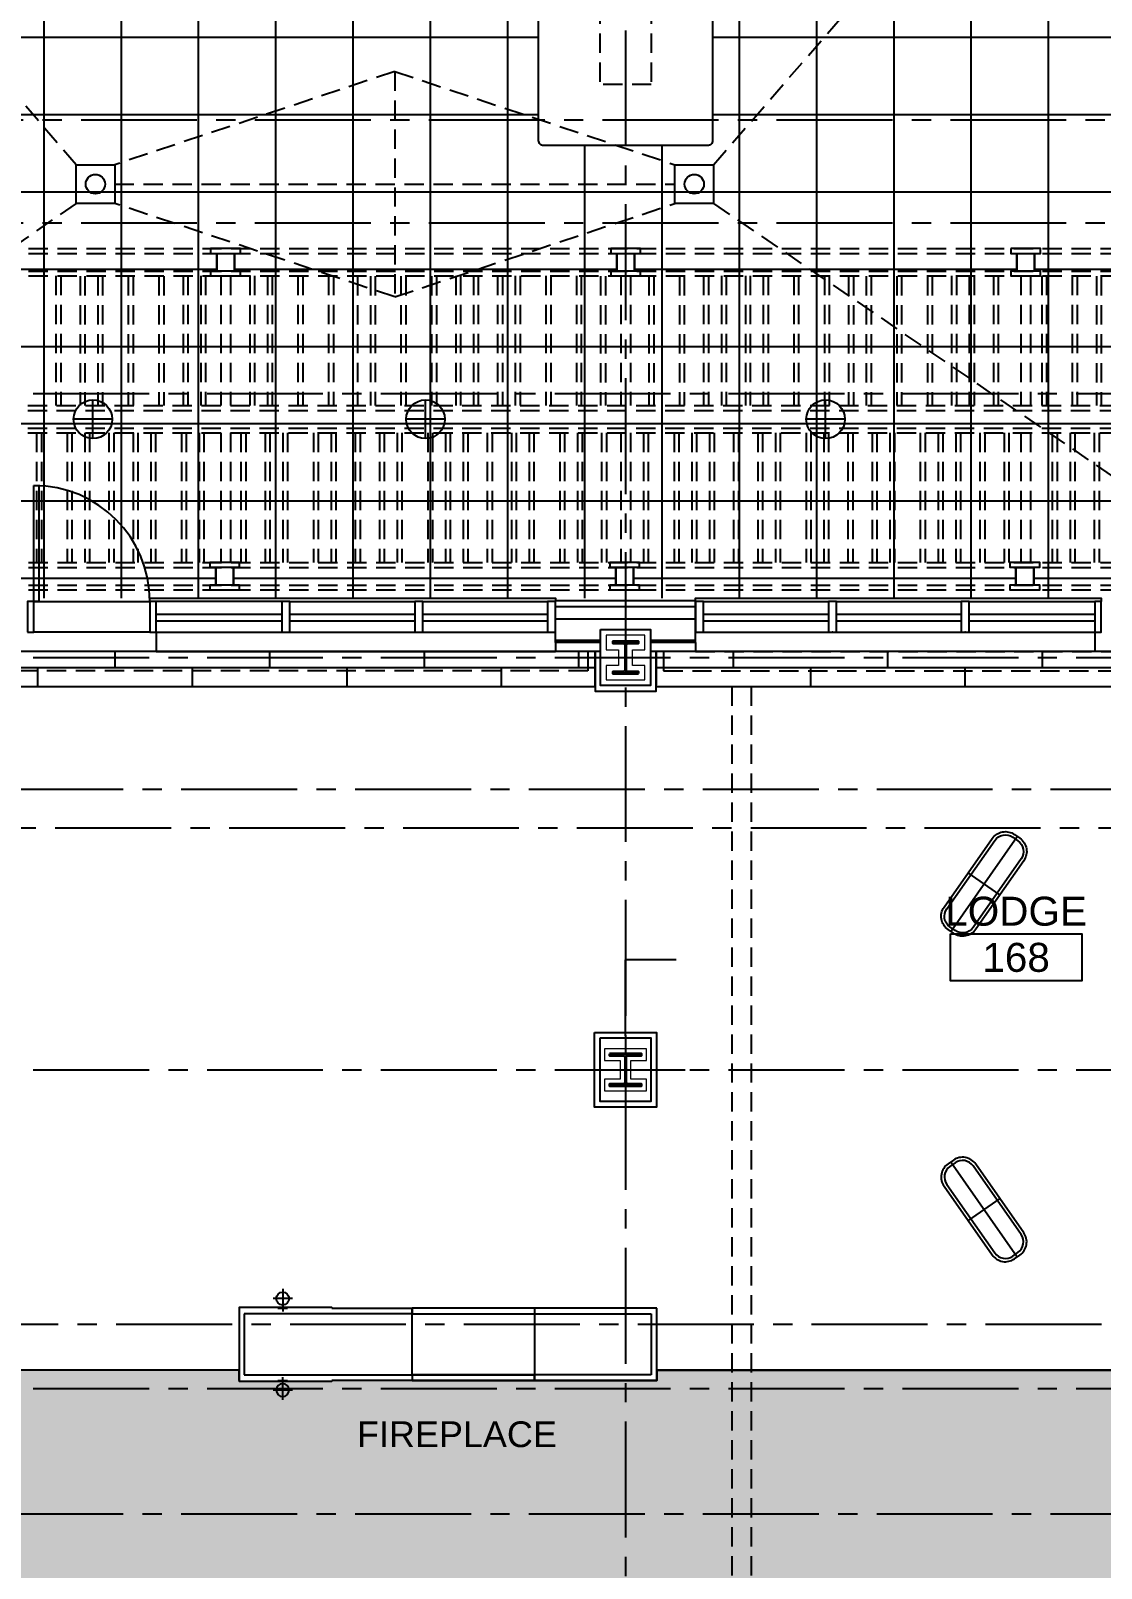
# Model space of a CAD drawing. Header units: inches. Extents: x 5931 to 10048, y 0 to 3185.
# Drawn here: x 8279.2 to 8611.8, y 1166.5 to 1643.9 of the extents above; entities that cross this region are included whole.
import ezdxf
from ezdxf.enums import TextEntityAlignment as Align

# ---------------------------------------------------------------- set-up
doc = ezdxf.new("R2010")
doc.units = ezdxf.units.IN
doc.header["$LTSCALE"] = 48
doc.header["$MEASUREMENT"] = 0
for name, pattern in [('CENTER2', [1.125, 0.75, -0.125, 0.125, -0.125]), ('DASHDOT2', [0.5, 0.25, -0.125, 0, -0.125]), ('HIDDEN', [0.375, 0.25, -0.125]), ('HIDDEN2', [0.1875, 0.125, -0.0625])]:
    doc.linetypes.add(name, pattern=pattern)
for name, color, linetype in [('_0_Objects', 8, 'Continuous'), ('A-Clng Mtd Light Fixture', 8, 'Continuous'), ('A-Door', 8, 'Continuous'), ('A-Door-Head', 8, 'Continuous'), ('A-Eqpm-NIC', 8, 'DASHDOT2'), ('A-Flor-Case', 8, 'Continuous'), ('A-Flor-Case-Full Height', 8, 'Continuous'), ('A-Flor-Case-Hidden', 8, 'HIDDEN2'), ('A-Flor-Ovhd', 8, 'HIDDEN2'), ('A-Flor-Pattern', 8, 'Continuous'), ('A-Flor-Pool-Acc', 8, 'Continuous'), ('A-Flor-Soffit', 8, 'HIDDEN2'), ('A-Flor-Wall Mtd Fixture', 8, 'Continuous'), ('A-Glaz', 8, 'Continuous'), ('A-Glaz-Sill', 8, 'Continuous'), ('A-Grid(3-32)', 8, 'CENTER2'), ('A-Roof-Drain', 8, 'Continuous'), ('A-Tag-Rm(3-32)', 8, 'Continuous'), ('A-Wall-Full', 8, 'Continuous'), ('A-Wall-Hatch', 8, 'Continuous'), ('S-Grid-Iden', 8, 'Continuous')]:
    doc.layers.add(name, color=color, linetype=linetype)
for name, color, linetype, lineweight in [('A-Detl-Hatch', 8, 'Continuous', 18), ('S-Detl-Hatch', 8, 'Continuous', 18), ('S-Detl-Wide', 8, 'Continuous', 35)]:
    doc.layers.add(name, color=color, linetype=linetype, lineweight=lineweight)
doc.styles.add('Arch-Dim', font='arial.ttf')
doc.styles.get("Standard").update_dxf_attribs({"font": 'arial.ttf'})
pattern_1 = [(0, (2473.493, 1440.2), (0, 6), []), (90, (2473.493, 1440.2), (-12, 12), [6, -42]), (90, (2497.493, 1446.2), (-12, 12), [6, -42])]

# ---------------------------------------------------------------- blocks, each defined once
blk = doc.blocks.new('Door 36in')
blk.add_lwpolyline([(0, 36), (1.5, 36), (1.5, 0), (0, 0)], close=True)
blk.add_arc((0, 0), 36, 0, 90)
blk = doc.blocks.new('1ST FLOOR CORE & SHELL')
at = {"layer": 'A-Door-Head'}
blk.add_lwpolyline([(4264.75, -8575.34), (4300.75, -8575.34), (4300.75, -8584.88), (4264.75, -8584.88)], close=True, dxfattribs=at)
at = {"layer": 'A-Flor-Case'}
for points in [[(4300.75, -8575.34), (4300.75, -8574.34), (4426.75, -8574.34), (4426.75, -8575.34)], [(4470.25, -8575.34), (4470.25, -8574.34), (4596.25, -8574.34), (4596.25, -8575.34)], [(4594.25, -8584.88), (4594.25, -8590.88), (4470.25, -8590.88)]]:
    blk.add_lwpolyline(points, dxfattribs=at)
at = {"layer": 'A-Glaz'}
for p, q in [((4341.75, -8579.34), (4302.75, -8579.34)), ((4341.75, -8581.41), (4302.75, -8581.41)), ((4383, -8579.34), (4344.25, -8579.34)), ((4383, -8581.41), (4344.25, -8581.41)), ((4424.25, -8579.34), (4385.5, -8579.34)), ((4424.25, -8581.41), (4385.5, -8581.41)), ((4511.5, -8579.34), (4472.75, -8579.34)), ((4511.5, -8581.41), (4472.75, -8581.41)), ((4552.75, -8579.34), (4514, -8579.34)), ((4552.75, -8581.41), (4514, -8581.41)), ((4594.25, -8579.34), (4555.25, -8579.34)), ((4594.25, -8581.41), (4555.25, -8581.41))]:
    blk.add_line(p, q, dxfattribs=at)
for points in [[(4262.75, -8584.88), (4264.75, -8584.88), (4264.75, -8575.34), (4262.75, -8575.34)], [(4300.75, -8584.88), (4302.75, -8584.88), (4302.75, -8575.34), (4300.75, -8575.34)], [(4341.75, -8584.88), (4344.25, -8584.88), (4344.25, -8575.34), (4341.75, -8575.34)], [(4383, -8584.88), (4385.5, -8584.88), (4385.5, -8575.34), (4383, -8575.34)], [(4424.25, -8584.88), (4426.75, -8584.88), (4426.75, -8575.34), (4424.25, -8575.34)], [(4470.25, -8584.88), (4472.75, -8584.88), (4472.75, -8575.34), (4470.25, -8575.34)], [(4511.5, -8584.88), (4514, -8584.88), (4514, -8575.34), (4511.5, -8575.34)], [(4552.75, -8584.88), (4555.25, -8584.88), (4555.25, -8575.34), (4552.75, -8575.34)], [(4594.25, -8584.88), (4596.25, -8584.88), (4596.25, -8575.34), (4594.25, -8575.34)]]:
    blk.add_lwpolyline(points, close=True, dxfattribs=at)
at = {"layer": 'A-Glaz-Sill'}
for p, q in [((4341.75, -8575.34), (4302.75, -8575.34)), ((4344.25, -8575.34), (4383, -8575.34)), ((4385.5, -8575.34), (4424.25, -8575.34)), ((4472.75, -8575.34), (4511.5, -8575.34)), ((4514, -8575.34), (4552.75, -8575.34)), ((4555.25, -8575.34), (4594.25, -8575.34)), ((4302.75, -8584.88), (4426.75, -8584.88)), ((4470.25, -8584.88), (4594.25, -8584.88))]:
    blk.add_line(p, q, dxfattribs=at)
blk.add_lwpolyline([(4302.75, -8584.88), (4302.75, -8590.88), (4426.75, -8590.88)], dxfattribs=at)
at = {"layer": 'A-Wall-Full'}
for p, q in [((4426.75, -8588.13), (4426.75, -8575)), ((4426.75, -8575), (4470.25, -8575)), ((4470.25, -8588.13), (4470.25, -8575)), ((4440.76, -8588.13), (4426.75, -8588.13)), ((4470.25, -8588.13), (4456.24, -8588.13))]:
    blk.add_line(p, q, dxfattribs=at)
at = {"layer": 'A-Wall-Hatch'}
for p, q in [((4426.75, -8576.88), (4470.25, -8576.88)), ((4470.25, -8580.88), (4426.75, -8580.88)), ((4440.76, -8587.5), (4426.75, -8587.5)), ((4470.25, -8587.5), (4456.24, -8587.5))]:
    blk.add_line(p, q, dxfattribs=at)
at = {"layer": 'A-Door'}
blk.add_blockref('Door 36in', (4264.75, -8575.34), dxfattribs=at)
blk = doc.blocks.new('*U18')
at = {"layer": 'A-Detl-Hatch'}
h = blk.add_hatch(dxfattribs=at)
h.set_pattern_fill('ANSI32', color=256, scale=6, style=0)
h.set_pattern_definition([(45, (0, -4.96), (-1.591, 1.591), []), (45, (1.0607, -4.96), (-1.591, 1.591), [])])
edge = h.paths.add_edge_path()
edge.add_line((3.9925, -9.92), (3.9925, -9.39))
edge.add_line((3.9925, -9.39), (0.6575, -9.39))
edge.add_arc((0.6575, -8.89), 0.5, 180, 270, ccw=False)
edge.add_line((0.1575, -8.89), (0.1575, -1.03))
edge.add_arc((0.6575, -1.03), 0.5, 90, 180, ccw=False)
edge.add_line((0.6575, -0.53), (3.9925, -0.53))
edge.add_line((3.9925, -0.53), (3.9925, 0))
edge.add_line((3.9925, 0), (-3.9925, 0))
edge.add_line((-3.9925, 0), (-3.9925, -0.53))
edge.add_line((-3.9925, -0.53), (-0.6575, -0.53))
edge.add_arc((-0.6575, -1.03), 0.5, 0, 90, ccw=False)
edge.add_line((-0.1575, -1.03), (-0.1575, -8.89))
edge.add_arc((-0.6575, -8.89), 0.5, -90, 0, ccw=False)
edge.add_line((-0.6575, -9.39), (-3.9925, -9.39))
edge.add_line((-3.9925, -9.39), (-3.9925, -9.92))
edge.add_line((-3.9925, -9.92), (3.9925, -9.92))
at = {"linetype": 'ByBlock'}
blk.add_lwpolyline([(3.9925, -9.92), (3.9925, -9.39), (0.6575, -9.39, -0.41421356), (0.1575, -8.89), (0.1575, -1.03, -0.41421356), (0.6575, -0.53), (3.9925, -0.53), (3.9925, 0), (-3.9925, 0), (-3.9925, -0.53), (-0.6575, -0.53, -0.41421356), (-0.1575, -1.03), (-0.1575, -8.89, -0.41421356), (-0.6575, -9.39), (-3.9925, -9.39), (-3.9925, -9.92)], format="xyb", close=True, dxfattribs=at)
blk = doc.blocks.new('w10x39')
at = {"layer": 'S-Detl-Hatch'}
blk.add_lwpolyline([(13843.55, -7311.37), (13843.55, -7306.84), (13839.72, -7306.84), (13839.72, -7301.98), (13843.55, -7301.98), (13843.55, -7297.45), (13831.57, -7297.45), (13831.57, -7301.98), (13835.4, -7301.98), (13835.4, -7306.84), (13831.57, -7306.84), (13831.57, -7311.37)], close=True, dxfattribs=at)
at = {"layer": 'S-Detl-Wide'}
blk.add_blockref('*U18', (13837.56, -7299.45), dxfattribs=at)
blk = doc.blocks.new('*U16')
at = {"layer": 'A-Detl-Hatch'}
h = blk.add_hatch(dxfattribs=at)
h.set_pattern_fill('ANSI32', color=256, scale=6, style=0)
h.set_pattern_definition([(45, (0, -4.99), (-1.591, 1.591), []), (45, (1.0607, -4.99), (-1.591, 1.591), [])])
edge = h.paths.add_edge_path()
edge.add_line((5, -9.98), (5, -9.42))
edge.add_line((5, -9.42), (0.67, -9.42))
edge.add_arc((0.67, -8.92), 0.5, 180, 270, ccw=False)
edge.add_line((0.17, -8.92), (0.17, -1.06))
edge.add_arc((0.67, -1.06), 0.5, 90, 180, ccw=False)
edge.add_line((0.67, -0.56), (5, -0.56))
edge.add_line((5, -0.56), (5, 0))
edge.add_line((5, 0), (-5, 0))
edge.add_line((-5, 0), (-5, -0.56))
edge.add_line((-5, -0.56), (-0.67, -0.56))
edge.add_arc((-0.67, -1.06), 0.5, 0, 90, ccw=False)
edge.add_line((-0.17, -1.06), (-0.17, -8.92))
edge.add_arc((-0.67, -8.92), 0.5, -90, 0, ccw=False)
edge.add_line((-0.67, -9.42), (-5, -9.42))
edge.add_line((-5, -9.42), (-5, -9.98))
edge.add_line((-5, -9.98), (5, -9.98))
at = {"linetype": 'ByBlock'}
blk.add_lwpolyline([(5, -9.98), (5, -9.42), (0.67, -9.42, -0.414214), (0.17, -8.92), (0.17, -1.06, -0.414214), (0.67, -0.56), (5, -0.56), (5, 0), (-5, 0), (-5, -0.56), (-0.67, -0.56, -0.414214), (-0.17, -1.06), (-0.17, -8.92, -0.414214), (-0.67, -9.42), (-5, -9.42), (-5, -9.98)], format="xyb", close=True, dxfattribs=at)
blk = doc.blocks.new('W10x49')
at = {"layer": 'S-Detl-Hatch'}
blk.add_lwpolyline([(14011.1, -7309.78), (14011.1, -7306.22), (14006.27, -7306.22), (14006.27, -7300.36), (14011.1, -7300.36), (14011.1, -7296.8), (13998.1, -7296.8), (13998.1, -7300.36), (14002.93, -7300.36), (14002.93, -7306.22), (13998.1, -7306.22), (13998.1, -7309.78)], close=True, dxfattribs=at)
at = {"layer": 'S-Detl-Wide'}
blk.add_blockref('*U16', (14004.6, -7298.3), dxfattribs=at)
blk = doc.blocks.new('1ST FLOOR - STRUCTURAL GRID')
at = {"layer": 'A-Grid(3-32)'}
for p, q in [((4448.5, -7426.01), (4448.5, -9520.75)), ((2119.38, -8425.75), (5912.5, -8425.75)), ((2119.38, -8457.75), (5912.5, -8457.75)), ((2104.5, -8510.75), (5927.38, -8510.75)), ((2104.5, -8592.75), (5927.38, -8592.75)), ((5912.5, -8633.75), (2120.87, -8633.75)), ((5927.38, -8645.75), (2104.5, -8645.75)), ((2104.5, -8720.75), (5927.38, -8720.75)), ((2130.3, -8799.75), (5901.58, -8799.75)), ((2104.5, -8819.75), (5927.38, -8819.75)), ((5912.5, -8858.75), (2119.31, -8858.75))]:
    blk.add_line(p, q, dxfattribs=at)
at = {"rotation": 180}
blk.add_blockref('W10x49', (18453.1, -16024.04), dxfattribs=at)
at = {"layer": 'S-Grid-Iden'}
blk.add_blockref('w10x39', (-9389.06, -1288.34), dxfattribs=at)
blk = doc.blocks.new('patio')
at = {"layer": 'A-Flor-Pool-Acc'}
h = blk.add_hatch(dxfattribs=at)
h.set_pattern_fill('NET', color=256, scale=192)
h.set_pattern_definition([(0, (339.375, 225.875), (0, 24), []), (90, (339.375, 225.875), (-24, 1e-15), [])])
h.paths.add_polyline_path([(138.67, 109.11), (138.67, 107.61), (140.54, 107.61), (140.54, 102.11), (138.67, 102.11), (138.67, 100.61), (147.92, 100.61), (147.92, 102.11), (146.04, 102.11), (146.04, 107.61), (147.92, 107.61), (147.92, 109.11)], flags=16)
h.paths.add_polyline_path([(138.67, 60.37), (138.67, 58.87), (140.54, 58.87), (140.54, 53.37), (138.67, 53.37), (138.67, 51.87), (147.92, 51.87), (147.92, 53.37), (146.04, 53.37), (146.04, 58.87), (147.92, 58.87), (147.92, 60.37)], flags=16)
h.paths.add_polyline_path([(138.67, 11.64), (138.67, 10.14), (140.54, 10.14), (140.54, 4.64), (138.67, 4.64), (138.67, 3.14), (147.92, 3.14), (147.92, 4.64), (146.04, 4.64), (146.04, 10.14), (147.92, 10.14), (147.92, 11.64)], flags=16)
h.paths.add_polyline_path([(222.25, 11.65), (222.25, 10.15), (224.12, 10.15), (224.12, 4.65), (222.25, 4.65), (222.25, 3.15), (231.5, 3.15), (231.5, 4.65), (229.62, 4.65), (229.62, 10.15), (231.5, 10.15), (231.5, 11.65)], flags=16)
h.paths.add_polyline_path([(222.5, 109.12), (222.5, 107.62), (224.37, 107.62), (224.37, 102.12), (222.5, 102.12), (222.5, 100.62), (231.75, 100.62), (231.75, 102.12), (229.87, 102.12), (229.87, 107.62), (231.75, 107.62), (231.75, 109.12)], flags=16)
h.paths.add_polyline_path([(346.75, 109.12), (346.75, 107.62), (348.63, 107.62), (348.63, 102.12), (346.75, 102.12), (346.75, 100.62), (356, 100.62), (356, 102.12), (354.13, 102.12), (354.13, 107.62), (356, 107.62), (356, 109.12)], flags=16)
h.paths.add_polyline_path([(346.5, 11.65), (346.5, 10.15), (348.38, 10.15), (348.38, 4.65), (346.5, 4.65), (346.5, 3.15), (355.75, 3.15), (355.75, 4.65), (353.88, 4.65), (353.88, 10.15), (355.75, 10.15), (355.75, 11.65)], flags=16)
h.paths.add_polyline_path([(470.75, 11.65), (470.75, 10.15), (472.63, 10.15), (472.63, 4.65), (470.75, 4.65), (470.75, 3.15), (480, 3.15), (480, 4.65), (478.13, 4.65), (478.13, 10.15), (480, 10.15), (480, 11.65)], flags=16)
h.paths.add_polyline_path([(543.58, 11.64), (543.58, 10.14), (545.46, 10.14), (545.46, 4.64), (543.58, 4.64), (543.58, 3.14), (552.83, 3.14), (552.83, 4.64), (550.96, 4.64), (550.96, 10.14), (552.83, 10.14), (552.83, 11.64)], flags=16)
h.paths.add_polyline_path([(543.58, 60.37), (543.58, 58.87), (545.46, 58.87), (545.46, 53.37), (543.58, 53.37), (543.58, 51.87), (552.83, 51.87), (552.83, 53.37), (550.96, 53.37), (550.96, 58.87), (552.83, 58.87), (552.83, 60.37)], flags=16)
h.paths.add_polyline_path([(543.58, 109.11), (543.58, 107.61), (545.46, 107.61), (545.46, 102.11), (543.58, 102.11), (543.58, 100.61), (552.83, 100.61), (552.83, 102.11), (550.96, 102.11), (550.96, 107.61), (552.83, 107.61), (552.83, 109.11)], flags=16)
h.paths.add_polyline_path([(471, 109.12), (471, 107.62), (472.88, 107.62), (472.88, 102.12), (471, 102.12), (471, 100.62), (480.25, 100.62), (480.25, 102.12), (478.38, 102.12), (478.38, 107.62), (480.25, 107.62), (480.25, 109.12)], flags=16)
edge = h.paths.add_edge_path()
edge.add_line((325.87, 239.87), (328.78, 239.87))
edge.add_line((328.78, 239.87), (315.62, 239.91))
edge.add_line((315.62, 239.91), (304.94, 239.91))
edge.add_line((304.94, 239.91), (278.5, 239.84))
edge.add_line((278.5, 239.84), (278.5, 239.87))
edge.add_line((278.5, 239.87), (132.71, 239.87))
edge.add_line((132.71, 239.87), (132.71, 0.54))
edge.add_line((132.71, 0.54), (557.63, 0.54))
edge.add_line((557.63, 0.54), (557.62, 239.87))
edge.add_line((557.62, 239.87), (424.25, 239.87))
edge.add_line((424.25, 239.87), (421.43, 239.84))
edge.add_line((421.43, 239.84), (388.86, 239.91))
edge.add_line((388.86, 239.91), (380.36, 239.91))
edge.add_line((380.36, 239.91), (361.95, 239.84))
edge.add_line((361.95, 239.84), (376.87, 239.87))
edge.add_arc((376.87, 238.37), 1.5, 0, 90.1945, ccw=False)
edge.add_line((378.37, 238.37), (378.37, 236.31))
edge.add_line((378.37, 236.31), (377.31, 236.31))
edge.add_line((377.31, 236.31), (377.31, 233.87))
edge.add_line((377.31, 233.87), (377.81, 233.87))
edge.add_arc((377.81, 231.87), 2, 0, 90, ccw=False)
edge.add_line((379.81, 231.87), (379.81, 203.87))
edge.add_arc((377.81, 203.87), 2, -90, 0, ccw=False)
edge.add_line((377.81, 201.87), (377.31, 201.87))
edge.add_line((377.31, 201.87), (377.31, 199.44))
edge.add_line((377.31, 199.44), (378.37, 199.44))
edge.add_line((378.37, 199.44), (378.37, 142.61))
edge.add_arc((376.87, 142.61), 1.5, 270, 360, ccw=False)
edge.add_line((376.87, 141.11), (325.87, 141.11))
edge.add_arc((325.87, 142.61), 1.5, 180, 270, ccw=False)
edge.add_line((324.37, 142.61), (324.37, 199.44))
edge.add_line((324.37, 199.44), (325.44, 199.44))
edge.add_line((325.44, 199.44), (325.44, 201.87))
edge.add_line((325.44, 201.87), (324.94, 201.87))
edge.add_arc((324.94, 203.87), 2, 180, 270, ccw=False)
edge.add_line((322.94, 203.87), (322.94, 231.87))
edge.add_arc((324.94, 231.87), 2, 90, 180, ccw=False)
edge.add_line((324.94, 233.87), (325.44, 233.87))
edge.add_line((325.44, 233.87), (325.44, 236.31))
edge.add_line((325.44, 236.31), (324.37, 236.31))
edge.add_line((324.37, 236.31), (324.37, 238.37))
edge.add_arc((325.87, 238.37), 1.5, 90, 180, ccw=False)
for points in [[(222.5, 109.12), (222.5, 107.62), (224.37, 107.62), (224.37, 102.12), (222.5, 102.12), (222.5, 100.62), (231.75, 100.62), (231.75, 102.12), (229.87, 102.12), (229.87, 107.62), (231.75, 107.62), (231.75, 109.12), (222.5, 109.12)], [(346.75, 109.12), (346.75, 107.62), (348.63, 107.62), (348.63, 102.12), (346.75, 102.12), (346.75, 100.62), (356, 100.62), (356, 102.12), (354.13, 102.12), (354.13, 107.62), (356, 107.62), (356, 109.12), (346.75, 109.12)], [(471, 109.12), (471, 107.62), (472.88, 107.62), (472.88, 102.12), (471, 102.12), (471, 100.62), (480.25, 100.62), (480.25, 102.12), (478.38, 102.12), (478.38, 107.62), (480.25, 107.62), (480.25, 109.12), (471, 109.12)], [(222.25, 11.65), (222.25, 10.15), (224.12, 10.15), (224.12, 4.65), (222.25, 4.65), (222.25, 3.15), (231.5, 3.15), (231.5, 4.65), (229.62, 4.65), (229.62, 10.15), (231.5, 10.15), (231.5, 11.65), (222.25, 11.65)], [(346.5, 11.65), (346.5, 10.15), (348.38, 10.15), (348.38, 4.65), (346.5, 4.65), (346.5, 3.15), (355.75, 3.15), (355.75, 4.65), (353.88, 4.65), (353.88, 10.15), (355.75, 10.15), (355.75, 11.65), (346.5, 11.65)], [(470.75, 11.65), (470.75, 10.15), (472.63, 10.15), (472.63, 4.65), (470.75, 4.65), (470.75, 3.15), (480, 3.15), (480, 4.65), (478.13, 4.65), (478.13, 10.15), (480, 10.15), (480, 11.65), (470.75, 11.65)]]:
    blk.add_lwpolyline(points, dxfattribs=at)
blk = doc.blocks.new('Rm Tag')
blk.add_lwpolyline([(-0.2124, 0.0759), (0.2124, 0.0759), (0.2124, -0.0759), (-0.2124, -0.0759)], close=True)
for p in [(0, 0.2858), (0, 0.1493), (0, 0)]:
    blk.add_attdef('XXX', text='', height=0.0938).set_placement(p, align=Align.MIDDLE_CENTER)
blk = doc.blocks.new('wall sconce typ')
for p, q in [((0, 7), (0, 0)), ((3, 4), (-3, 4)), ((-1.5, 1), (1.5, 1))]:
    blk.add_line(p, q)
blk.add_circle((0, 4), 2)
blk = doc.blocks.new('Roof Drain')
blk.add_lwpolyline([(-6, 6), (6, 6), (6, -6), (-6, -6)], close=True)
blk.add_circle((0, 0), 3)
blk = doc.blocks.new('floor pattern 1st floor')
at = {"layer": 'A-Flor-Pattern'}
h = blk.add_hatch(dxfattribs=at)
h.set_pattern_fill('WOODS_BOARD_WIDE', color=256, scale=3, pattern_type=2)
h.set_pattern_definition([(0, (2343, 1229.155), (0, 6), []), (90, (2343, 1229.155), (-12, 12), [6, -42]), (90, (2367, 1235.155), (-12, 12), [6, -42])])
edge = h.paths.add_edge_path(flags=16)
edge.add_line((2149.55, 1020.63), (2161.55, 1020.63))
edge.add_ellipse((2161.55, 1015.63), major_axis=(-3.54, -3.54), ratio=1, start_angle=135, end_angle=225, ccw=False)
edge.add_line((2166.55, 1015.63), (2166.55, 984.63))
edge.add_ellipse((2161.55, 984.63), major_axis=(3.54, -3.54), ratio=1, start_angle=315, end_angle=405, ccw=False)
edge.add_line((2161.55, 979.63), (2156.55, 979.63))
edge.add_line((2156.55, 979.63), (2156.55, 955.63))
edge.add_line((2156.55, 955.63), (2147.55, 955.63))
edge.add_line((2147.55, 955.63), (2126.55, 955.63))
edge.add_line((2126.55, 955.63), (2126.55, 995.43))
edge.add_line((2126.55, 995.43), (2126.55, 1010.63))
edge.add_line((2126.55, 1010.63), (2144.55, 1010.63))
edge.add_line((2144.55, 1010.63), (2144.55, 1015.63))
edge.add_ellipse((2148.74, 1016.43), major_axis=(3.19, 3.19), ratio=0.85373, start_angle=38.5071, end_angle=141.4929, ccw=False)
edge = h.paths.add_edge_path(flags=16)
edge.add_ellipse((2192.35, 952.43), major_axis=(-3.19, 3.19), ratio=0.855373, start_angle=218.4535, end_angle=321.5465, ccw=False)
edge.add_line((2196.55, 951.63), (2196.53, 920.27))
edge.add_ellipse((2191.55, 920.63), major_axis=(-3.54, -3.54), ratio=1, start_angle=45, end_angle=130.7903, ccw=False)
edge.add_line((2191.55, 915.63), (2186.71, 915.63))
edge.add_line((2186.71, 915.63), (2186.55, 891.63))
edge.add_line((2186.55, 891.63), (2177.55, 891.63))
edge.add_line((2177.55, 891.63), (2156.55, 891.63))
edge.add_line((2156.55, 891.63), (2156.55, 931.43))
edge.add_line((2156.55, 931.43), (2156.55, 946.63))
edge.add_line((2156.55, 946.63), (2174.55, 946.63))
edge.add_line((2174.55, 946.63), (2174.55, 951.63))
edge.add_ellipse((2179.55, 951.63), major_axis=(3.54, -3.54), ratio=1, start_angle=135, end_angle=225, ccw=False)
edge.add_line((2179.55, 956.63), (2191.55, 956.63))
edge = h.paths.add_edge_path(flags=16)
edge.add_ellipse((2066.4, 1141.28), major_axis=(0, 0.0156), ratio=1, start_angle=270, end_angle=337.7307)
edge.add_line((2066.41, 1141.3), (2066.41, 1141.29))
edge.add_line((2066.41, 1141.29), (2066.41, 1140.75))
edge.add_line((2066.41, 1140.75), (2066.4, 1140.75))
edge.add_line((2066.4, 1140.75), (2066.4, 1140.71))
edge.add_line((2066.4, 1140.71), (2049.13, 1140.71))
edge.add_line((2049.13, 1140.71), (2045.1, 1140.71))
edge.add_line((2045.1, 1140.71), (2032.76, 1140.71))
edge.add_line((2032.76, 1140.71), (2030.38, 1140.71))
edge.add_line((2030.38, 1140.71), (2028, 1140.71))
edge.add_line((2028, 1140.71), (2028, 1140.75))
edge.add_line((2028, 1140.75), (2028, 1140.75))
edge.add_line((2028, 1140.75), (2028, 1141.29))
edge.add_line((2028, 1141.29), (2028, 1141.3))
edge.add_ellipse((2028, 1141.28), major_axis=(0, 0.0156), ratio=1, start_angle=22.2693, end_angle=90)
edge.add_line((2027.99, 1141.28), (2027.99, 1140.71))
edge.add_line((2027.99, 1140.71), (2027.95, 1140.71))
edge.add_line((2027.95, 1140.71), (2027.95, 1141.28))
edge.add_line((2027.95, 1141.28), (2027.95, 1141.29))
edge.add_ellipse((2028, 1141.29), major_axis=(0.0455, 0), ratio=1, start_angle=90, end_angle=180, ccw=False)
edge.add_line((2028, 1141.33), (2028, 1141.33))
edge.add_line((2028, 1141.33), (2028, 1141.33))
edge.add_line((2028, 1141.33), (2033.88, 1141.33))
edge.add_line((2033.88, 1141.33), (2033.88, 1141.91))
edge.add_ellipse((2033.93, 1141.91), major_axis=(0.0515, 0), ratio=1, start_angle=90, end_angle=180, ccw=False)
edge.add_line((2033.93, 1141.96), (2036.13, 1141.96))
edge.add_line((2036.13, 1141.96), (2036.13, 1145.93))
edge.add_ellipse((2037.88, 1152.71), major_axis=(7, 0), ratio=1, start_angle=180, end_angle=255.5225, ccw=False)
edge.add_ellipse((2037.88, 1152.71), major_axis=(7, 0), ratio=1, start_angle=0, end_angle=180, ccw=False)
edge.add_ellipse((2037.88, 1152.71), major_axis=(7, 0), ratio=1, start_angle=284.4775, end_angle=360, ccw=False)
edge.add_line((2039.63, 1145.93), (2039.63, 1141.96))
edge.add_line((2039.63, 1141.96), (2041.83, 1141.96))
edge.add_ellipse((2041.83, 1141.91), major_axis=(0.0515, 0), ratio=1, start_angle=360, end_angle=450, ccw=False)
edge.add_line((2041.88, 1141.91), (2041.88, 1141.33))
edge.add_line((2041.88, 1141.33), (2052.58, 1141.33))
edge.add_line((2052.58, 1141.33), (2052.58, 1141.91))
edge.add_ellipse((2052.63, 1141.91), major_axis=(0.0515, 0), ratio=1, start_angle=90, end_angle=180, ccw=False)
edge.add_line((2052.63, 1141.96), (2054.83, 1141.96))
edge.add_line((2054.83, 1141.96), (2054.83, 1145.93))
edge.add_ellipse((2056.58, 1152.71), major_axis=(7, 0), ratio=1, start_angle=180, end_angle=255.5225, ccw=False)
edge.add_ellipse((2056.58, 1152.71), major_axis=(7, 0), ratio=1, start_angle=0, end_angle=180, ccw=False)
edge.add_ellipse((2056.58, 1152.71), major_axis=(7, 0), ratio=1, start_angle=284.4775, end_angle=360, ccw=False)
edge.add_line((2058.33, 1145.93), (2058.33, 1141.96))
edge.add_line((2058.33, 1141.96), (2060.52, 1141.96))
edge.add_ellipse((2060.52, 1141.91), major_axis=(0.0515, 0), ratio=1, start_angle=360, end_angle=450, ccw=False)
edge.add_line((2060.58, 1141.91), (2060.58, 1141.33))
edge.add_line((2060.58, 1141.33), (2066.4, 1141.33))
edge.add_line((2066.4, 1141.33), (2066.41, 1141.33))
edge.add_line((2066.41, 1141.33), (2066.41, 1141.33))
edge.add_ellipse((2066.41, 1141.29), major_axis=(0.0455, 0), ratio=1, start_angle=360, end_angle=450, ccw=False)
edge.add_line((2066.45, 1141.29), (2066.45, 1141.28))
edge.add_line((2066.45, 1141.28), (2066.45, 1140.71))
edge.add_line((2066.45, 1140.71), (2066.42, 1140.71))
edge.add_line((2066.42, 1140.71), (2066.42, 1141.28))
edge = h.paths.add_edge_path(flags=16)
edge.add_ellipse((2444.83, 1074.38), major_axis=(-118.23, -0.04), ratio=0.670803, start_angle=0, end_angle=360)
h.paths.add_polyline_path([(2248.8, 1035.5), (2231.2, 1035.5), (2231.2, 1051.02), (2248.8, 1051.02)], flags=16)
h.paths.add_polyline_path([(2082.3, 971.08), (2080.55, 971.08), (2080.55, 1020.63), (2082.3, 1020.63)], flags=16)
h.paths.add_polyline_path([(2176.17, 1088.71), (2128.17, 1088.71), (2128.17, 1056.71), (2176.17, 1056.71)], flags=16)
h.paths.add_polyline_path([(2082.8, 1013.35), (2084.55, 1013.35), (2084.55, 889.63), (2082.8, 889.63)], flags=16)
h.paths.add_polyline_path([(2647.16, 890.63), (2647.91, 890.63), (2647.91, 885.01), (2647.16, 885.01)], flags=17)
h.paths.add_polyline_path([(2904.95, 1517.5), (2903.2, 1517.5), (2903.2, 1603.94), (2838.38, 1603.94), (2838.38, 1227.95), (2473.75, 1227.95), (2473.75, 1224.79), (2343.75, 1224.79), (2343.75, 1227.95), (2248.3, 1227.95), (2248.3, 1213.63), (2077.63, 1213.63), (2077.63, 1355.13), (2019.63, 1355.13), (2019.63, 1232.01), (2025.81, 1232.01), (2025.81, 1213.63), (2006.19, 1213.63), (2006.19, 1226.76), (1903.62, 1226.76), (1903.62, 1213.63), (1889.75, 1213.63), (1889.75, 1212.88), (1884.25, 1212.88), (1884.25, 1252.76), (1889.75, 1252.76), (1889.75, 1252.01), (1902, 1252.01), (1902, 1420.01), (1885.75, 1420.01), (1885.75, 1438.01), (1751.63, 1438.01), (1751.63, 1252.76), (1758.31, 1252.76), (1758.31, 1212.88), (1756.81, 1212.88), (1756.81, 1173.26), (1347.75, 1173.26), (1347.75, 1179.26), (1414.74, 1179.26), (1414.74, 1233.51), (1410.74, 1233.51), (1410.74, 1240.25), (1356.74, 1240.25), (1356.74, 1233.51), (1269.13, 1233.51), (1269.13, 1173.26), (980.46, 1173.26), (980.46, 1209.21), (835.81, 1209.21), (835.81, 1173.26), (707.38, 1173.26), (707.38, 1113.26), (1275.75, 1113.26), (1275.75, 1101.26), (1347.75, 1101.26), (1347.75, 1113.26), (1800.63, 1113.26), (1800.63, 1077.26), (1858.63, 1077.26), (1858.63, 1113.26), (1885.75, 1113.26), (1885.75, 1158.46), (2017.2, 1158.46), (2017.2, 1140.71), (2077.2, 1140.71), (2077.2, 1158.46), (2176.17, 1158.46), (2176.17, 1129.58), (2082.08, 1129.58), (2082.08, 1127.46), (2027.09, 1127.46), (2027.09, 1061.46), (2086.8, 1061.46), (2086.8, 1056.58), (2024.71, 1056.58), (2024.71, 987.13), (2072.8, 987.13), (2072.8, 1017.73), (2080.05, 1017.73), (2080.05, 890.63), (2059.81, 890.63), (2059.81, 885.01), (2386, 885.01), (2386.02, 985.89), (2427.01, 985.89), (2427.01, 986.51), (2501.03, 986.51), (2501.03, 985.89), (2542.02, 985.89), (2542.02, 885.01), (2647.16, 885.01), (2647.16, 1054.51), (2790.91, 1054.51), (2790.91, 1108.51), (2664.93, 1108.51), (2664.93, 1114.51), (2881.96, 1114.51), (2881.96, 1158.63), (2917.96, 1158.63), (2917.96, 1114.51), (2978.21, 1114.51), (2978.21, 1227.95), (2920.86, 1227.95), (2920.86, 1226.45), (2902.77, 1226.45), (2902.77, 1231.7), (2891.52, 1231.7), (2891.52, 1397.64), (2882.27, 1397.64), (2882.27, 1453.06), (2891.52, 1453.06), (2902.77, 1453.06), (2902.77, 1458), (2921.23, 1458), (2921.23, 1455.93), (2978.21, 1455.93), (2978.21, 1516.53), (2962.2, 1516.53), (2962.2, 1517.5)])
h = blk.add_hatch(dxfattribs=at)
h.set_pattern_fill('WOODS_BOARD_WIDE', color=256, scale=3, pattern_type=2)
h.set_pattern_definition(pattern_1)
h.paths.add_polyline_path([(2442.25, 1451.13), (2441.2, 1451.13), (2280.78, 1451.13), (2278.25, 1451.13), (2251.3, 1451.13), (2251.3, 1440.26), (2454.51, 1440.26), (2454.51, 1451.13)])
h = blk.add_hatch(dxfattribs=at)
h.set_pattern_fill('WOODS_BOARD_WIDE', color=256, scale=3, pattern_type=2)
h.set_pattern_definition(pattern_1)
edge = h.paths.add_edge_path()
edge.add_line((2473.81, 1440.26), (2680.27, 1440.26))
edge.add_line((2680.27, 1440.26), (2680.27, 1451.13))
edge.add_line((2680.27, 1451.13), (2649.75, 1451.13))
edge.add_line((2649.75, 1451.13), (2648.6, 1451.13))
edge.add_line((2648.6, 1451.13), (2473.49, 1451.13))
edge.add_line((2473.49, 1451.13), (2473.49, 1440.26))
for p, q in [((2344, 1227.95), (2248.3, 1227.95)), ((2473.75, 1227.95), (2838.38, 1227.95, 0.01))]:
    blk.add_line(p, q, dxfattribs=at)
for points in [[(2929.38, 1576.5), (2929.38, 1576.5), (2903.2, 1576.5), (2903.2, 1603.94), (2838.38, 1603.94), (2838.38, 1227.95), (2473.75, 1227.95), (2473.75, 1224.79), (2444, 1224.79), (2444, 1224.79), (2372.75, 1224.79)], [(2251.3, 1451.13), (2251.3, 1440.26), (2454.51, 1440.26), (2454.51, 1451.13)], [(2454.51, 1451.13), (2278.25, 1451.13), (2278.25, 1451.13), (2251.3, 1451.13)], [(2473.49, 1440.26), (2680.27, 1440.26), (2680.27, 1451.13), (2649.75, 1451.13), (2649.75, 1451.13), (2473.49, 1451.13)], [(2473.49, 1451.13), (2473.49, 1440.64)], [(2344, 1224.79), (2344, 1227.95), (2248.3, 1227.95), (2248.3, 1213.63), (2077.63, 1213.63), (2077.63, 1355.13), (2019.63, 1355.13), (2019.63, 1232.01), (2025.81, 1232.01), (2025.81, 1213.63), (2006.19, 1213.63), (2006.19, 1226.76), (1903.62, 1226.76)], [(2344, 1224.79), (2344, 1224.54), (2372.75, 1224.54), (2372.75, 1224.79)]]:
    blk.add_lwpolyline(points, dxfattribs=at)
blk = doc.blocks.new('pergola')
at = {"layer": 'A-Flor-Ovhd'}
for p, q in [((-384.33, 100.61), (-384.33, 60.37)), ((-382.83, 100.61), (-382.83, 60.37)), ((-376.83, 100.58), (-376.83, 60.35)), ((-375.33, 100.58), (-375.33, 60.35)), ((-371.33, 100.58), (-371.33, 60.35)), ((-369.83, 100.58), (-369.83, 60.35)), ((-361.83, 100.58), (-361.83, 60.35)), ((-360.33, 100.58), (-360.33, 60.35)), ((-352.33, 100.58), (-352.33, 60.35)), ((-350.83, 100.58), (-350.83, 60.35)), ((-344.83, 100.61), (-344.83, 60.37)), ((-343.33, 100.61), (-343.33, 60.37)), ((-339.33, 100.61), (-339.33, 60.37)), ((-337.83, 100.61), (-337.83, 60.37)), ((-333.13, 100.62), (-333.13, 60.37)), ((-330.13, 100.62), (-330.13, 60.37)), ((-324.13, 100.62), (-324.13, 60.38)), ((-322.63, 100.62), (-322.63, 60.38)), ((-318.63, 100.62), (-318.63, 60.38)), ((-317.13, 100.62), (-317.13, 60.38)), ((-309.13, 100.62), (-309.13, 60.38)), ((-307.63, 100.62), (-307.63, 60.38)), ((-299.63, 100.62), (-299.63, 60.38)), ((-298.13, 100.62), (-298.13, 60.38)), ((-292.13, 100.59), (-292.13, 60.36)), ((-290.63, 100.59), (-290.63, 60.36)), ((-286.63, 100.59), (-286.63, 60.36)), ((-285.13, 100.59), (-285.13, 60.36)), ((-277.13, 100.59), (-277.13, 60.36)), ((-275.63, 100.59), (-275.63, 60.36)), ((-267.63, 100.59), (-267.63, 60.36)), ((-266.13, 100.59), (-266.13, 60.36)), ((-260.13, 100.62), (-260.13, 60.38)), ((-258.63, 100.62), (-258.63, 60.38)), ((-254.63, 100.62), (-254.63, 60.38)), ((-253.13, 100.62), (-253.13, 60.38)), ((-247.13, 100.61), (-247.13, 60.37)), ((-245.63, 100.61), (-245.63, 60.37)), ((-241.63, 100.61), (-241.63, 60.37)), ((-240.13, 100.61), (-240.13, 60.37)), ((-232.13, 100.61), (-232.13, 60.37)), ((-230.63, 100.61), (-230.63, 60.37)), ((-222.63, 100.61), (-222.63, 60.37)), ((-221.13, 100.61), (-221.13, 60.37)), ((-215.13, 100.58), (-215.13, 60.35)), ((-213.63, 100.58), (-213.63, 60.35)), ((-208.88, 100.62), (-208.88, 60.37)), ((-205.88, 100.62), (-205.88, 60.37)), ((-200.13, 100.58), (-200.13, 60.35)), ((-198.63, 100.58), (-198.63, 60.35)), ((-190.63, 100.58), (-190.63, 60.35)), ((-189.13, 100.58), (-189.13, 60.35)), ((-183.13, 100.61), (-183.13, 60.37)), ((-181.63, 100.61), (-181.63, 60.37)), ((-177.63, 100.61), (-177.63, 60.37)), ((-176.13, 100.61), (-176.13, 60.37)), ((-170.13, 100.61), (-170.13, 60.37)), ((-168.63, 100.61), (-168.63, 60.37)), ((-164.63, 100.61), (-164.63, 60.37)), ((-163.13, 100.61), (-163.13, 60.37)), ((-155.13, 100.61), (-155.13, 60.37)), ((-153.63, 100.61), (-153.63, 60.37)), ((-145.63, 100.61), (-145.63, 60.37)), ((-144.13, 100.61), (-144.13, 60.37)), ((-138.13, 100.58), (-138.13, 60.35)), ((-136.63, 100.58), (-136.63, 60.35)), ((-132.63, 100.58), (-132.63, 60.35)), ((-131.13, 100.58), (-131.13, 60.35)), ((-123.13, 100.58), (-123.13, 60.35)), ((-121.63, 100.58), (-121.63, 60.35)), ((-113.63, 100.58), (-113.63, 60.35)), ((-112.13, 100.58), (-112.13, 60.35)), ((-106.13, 100.61), (-106.13, 60.37)), ((-104.63, 100.61), (-104.63, 60.37)), ((-100.63, 100.61), (-100.63, 60.37)), ((-99.13, 100.61), (-99.13, 60.37)), ((-93.13, 100.61), (-93.13, 60.37)), ((-91.63, 100.61), (-91.63, 60.37)), ((-84.62, 100.62), (-84.62, 60.37)), ((-81.62, 100.62), (-81.62, 60.37)), ((-78.13, 100.61), (-78.13, 60.37)), ((-76.63, 100.61), (-76.63, 60.37)), ((-68.63, 100.61), (-68.63, 60.37)), ((-67.13, 100.61), (-67.13, 60.37)), ((-61.13, 100.58), (-61.13, 60.35)), ((-59.63, 100.58), (-59.63, 60.35)), ((-390.33, 51.87), (-390.33, 11.64)), ((-388.83, 51.87), (-388.83, 11.64)), ((-380.83, 51.87), (-380.83, 11.64)), ((-379.33, 51.87), (-379.33, 11.64)), ((-375.33, 51.87), (-375.33, 11.64)), ((-373.83, 51.87), (-373.83, 11.64)), ((-367.83, 51.87), (-367.83, 11.64)), ((-366.33, 51.87), (-366.33, 11.64)), ((-360.33, 51.87), (-360.33, 11.64)), ((-358.83, 51.87), (-358.83, 11.64)), ((-354.83, 51.87), (-354.83, 11.64)), ((-353.33, 51.87), (-353.33, 11.64)), ((-345.33, 51.87), (-345.33, 11.64)), ((-343.83, 51.87), (-343.83, 11.64)), ((-339.83, 51.87), (-339.83, 11.64)), ((-338.33, 51.87), (-338.33, 11.64)), ((-333.13, 51.87), (-333.13, 11.62)), ((-330.13, 51.87), (-330.13, 11.62)), ((-326.83, 51.87), (-326.83, 11.64)), ((-325.33, 51.87), (-325.33, 11.64)), ((-319.33, 51.87), (-319.33, 11.64)), ((-317.83, 51.87), (-317.83, 11.64)), ((-313.83, 51.87), (-313.83, 11.64)), ((-312.33, 51.87), (-312.33, 11.64)), ((-304.33, 51.87), (-304.33, 11.64)), ((-302.83, 51.87), (-302.83, 11.64)), ((-298.83, 51.87), (-298.83, 11.64)), ((-297.33, 51.87), (-297.33, 11.64)), ((-291.33, 51.87), (-291.33, 11.64)), ((-289.83, 51.87), (-289.83, 11.64)), ((-283.83, 51.87), (-283.83, 11.64)), ((-282.33, 51.87), (-282.33, 11.64)), ((-278.33, 51.87), (-278.33, 11.64)), ((-276.83, 51.87), (-276.83, 11.64)), ((-268.83, 51.87), (-268.83, 11.64)), ((-267.33, 51.87), (-267.33, 11.64)), ((-263.33, 51.87), (-263.33, 11.64)), ((-261.83, 51.87), (-261.83, 11.64)), ((-257.83, 51.87), (-257.83, 11.64)), ((-256.33, 51.87), (-256.33, 11.64)), ((-250.33, 51.87), (-250.33, 11.64)), ((-248.83, 51.87), (-248.83, 11.64)), ((-242.83, 51.87), (-242.83, 11.64)), ((-241.33, 51.87), (-241.33, 11.64)), ((-237.33, 51.87), (-237.33, 11.64)), ((-235.83, 51.87), (-235.83, 11.64)), ((-227.83, 51.87), (-227.83, 11.64)), ((-226.33, 51.87), (-226.33, 11.64)), ((-222.33, 51.87), (-222.33, 11.64)), ((-220.83, 51.87), (-220.83, 11.64)), ((-214.83, 51.87), (-214.83, 11.64)), ((-213.33, 51.87), (-213.33, 11.64)), ((-208.88, 51.87), (-208.88, 11.62)), ((-205.88, 51.87), (-205.88, 11.62)), ((-201.83, 51.87), (-201.83, 11.64)), ((-200.33, 51.87), (-200.33, 11.64)), ((-192.33, 51.87), (-192.33, 11.64)), ((-190.83, 51.87), (-190.83, 11.64)), ((-186.83, 51.87), (-186.83, 11.64)), ((-185.33, 51.87), (-185.33, 11.64)), ((-181.33, 51.87), (-181.33, 11.64)), ((-179.83, 51.87), (-179.83, 11.64)), ((-173.83, 51.87), (-173.83, 11.64)), ((-172.33, 51.87), (-172.33, 11.64)), ((-166.33, 51.87), (-166.33, 11.64)), ((-164.83, 51.87), (-164.83, 11.64)), ((-160.83, 51.87), (-160.83, 11.64)), ((-159.33, 51.87), (-159.33, 11.64)), ((-151.33, 51.87), (-151.33, 11.64)), ((-149.83, 51.87), (-149.83, 11.64)), ((-145.83, 51.87), (-145.83, 11.64)), ((-144.33, 51.87), (-144.33, 11.64)), ((-138.33, 51.87), (-138.33, 11.64)), ((-136.83, 51.87), (-136.83, 11.64)), ((-130.83, 51.87), (-130.83, 11.64)), ((-129.33, 51.87), (-129.33, 11.64)), ((-125.33, 51.87), (-125.33, 11.64)), ((-123.83, 51.87), (-123.83, 11.64)), ((-115.83, 51.87), (-115.83, 11.64)), ((-114.33, 51.87), (-114.33, 11.64)), ((-110.33, 51.87), (-110.33, 11.64)), ((-108.83, 51.87), (-108.83, 11.64)), ((-104.83, 51.87), (-104.83, 11.64)), ((-103.33, 51.87), (-103.33, 11.64)), ((-97.33, 51.87), (-97.33, 11.64)), ((-95.83, 51.87), (-95.83, 11.64)), ((-89.83, 51.87), (-89.83, 11.64)), ((-88.33, 51.87), (-88.33, 11.64)), ((-84.62, 51.87), (-84.62, 11.63)), ((-81.62, 51.87), (-81.62, 11.63)), ((-74.83, 51.87), (-74.83, 11.64)), ((-73.33, 51.87), (-73.33, 11.64)), ((-69.33, 51.87), (-69.33, 11.64)), ((-67.83, 51.87), (-67.83, 11.64)), ((-61.83, 51.87), (-61.83, 11.64)), ((-60.33, 51.87), (-60.33, 11.64))]:
    blk.add_line(p, q, dxfattribs=at)
at = {"layer": 'A-Flor-Soffit'}
for p, q in [((-410.83, 109.11), (-15.17, 109.11)), ((-410.83, 107.61), (-15.17, 107.61)), ((-410.83, 102.11), (-15.17, 102.11)), ((-410.83, 100.61), (-15.17, 100.61)), ((-411.08, 60.37), (-15.17, 60.37)), ((-411.08, 58.87), (-15.17, 58.87)), ((-411.08, 53.37), (-15.17, 53.37)), ((-411.08, 51.87), (-15.17, 51.87)), ((-410.83, 11.64), (-15.17, 11.64)), ((-410.83, 10.14), (-15.17, 10.14)), ((-410.83, 4.64), (-15.17, 4.64)), ((-410.83, 3.14), (-15.17, 3.14))]:
    blk.add_line(p, q, dxfattribs=at)
at = {"layer": 'A-Wall-Full'}
for points in [[(-336.25, 109.12), (-336.25, 107.62), (-327, 107.62), (-327, 109.12)], [(-328.88, 102.12), (-334.38, 102.12), (-334.38, 107.62), (-328.88, 107.62)], [(-212, 109.12), (-212, 107.62), (-202.75, 107.62), (-202.75, 109.12)], [(-204.62, 102.12), (-210.12, 102.12), (-210.12, 107.62), (-204.62, 107.62)], [(-87.75, 109.12), (-87.75, 107.62), (-78.5, 107.62), (-78.5, 109.12)], [(-80.37, 102.12), (-85.87, 102.12), (-85.87, 107.62), (-80.37, 107.62)], [(-336.25, 102.12), (-336.25, 100.62), (-327, 100.62), (-327, 102.12)], [(-212, 102.12), (-212, 100.62), (-202.75, 100.62), (-202.75, 102.12)], [(-87.75, 102.12), (-87.75, 100.62), (-78.5, 100.62), (-78.5, 102.12)], [(-336.5, 11.65), (-336.5, 10.15), (-327.25, 10.15), (-327.25, 11.65)], [(-329.13, 4.65), (-334.63, 4.65), (-334.63, 10.15), (-329.13, 10.15)], [(-212.25, 11.65), (-212.25, 10.15), (-203, 10.15), (-203, 11.65)], [(-204.87, 4.65), (-210.37, 4.65), (-210.37, 10.15), (-204.87, 10.15)], [(-88, 11.65), (-88, 10.15), (-78.75, 10.15), (-78.75, 11.65)], [(-80.62, 4.65), (-86.12, 4.65), (-86.12, 10.15), (-80.62, 10.15)], [(-336.5, 4.65), (-336.5, 3.15), (-327.25, 3.15), (-327.25, 4.65)], [(-212.25, 4.65), (-212.25, 3.15), (-203, 3.15), (-203, 4.65)], [(-88, 4.65), (-88, 3.15), (-78.75, 3.15), (-78.75, 4.65)]]:
    blk.add_lwpolyline(points, close=True, dxfattribs=at)
blk = doc.blocks.new('patio grill')
at = {"layer": 'A-Eqpm-NIC'}
for p, q in [((-16, -19.4375), (-16, -21.4375)), ((-15, -19.4375), (-15, -21.4375)), ((-14, -22.4375), (14, -22.4375)), ((-14, -23.4375), (14, -23.4375)), ((15, -19.4375), (15, -21.4375)), ((16, -19.4375), (16, -21.4375))]:
    blk.add_line(p, q, dxfattribs=at)
blk.add_lwpolyline([(-18, -19.4375), (18, -19.4375), (18, -0.4375), (-18, -0.4375)], close=True, dxfattribs=at)
for points in [[(16, -20.9375), (18.6875, -20.9375), (18.6875, -19.4375), (-18.6875, -19.4375), (-18.6875, -20.9375), (-16, -20.9375)], [(-15, -20.9375), (15, -20.9375)]]:
    blk.add_lwpolyline(points, dxfattribs=at)
for centre, radius, start, end in [((-14, -21.4375), 2, 180, 270), ((-14, -21.4375), 1, 180, 270), ((14, -21.4375), 2, 270, 0), ((14, -21.4375), 1, 270, 0)]:
    blk.add_arc(centre, radius, start, end, dxfattribs=at)
blk = doc.blocks.new('terrace grill island')
at = {"layer": 'A-Flor-Case'}
blk.add_lwpolyline([(-27, -3.56), (-27, -1.5, -0.414214), (-25.5, 0), (25.5, 0, -0.414214), (27, -1.5), (27, -3.56), (5, -3.56), (5, -40.44), (27, -40.44), (27, -97.27, -0.414214), (25.5, -98.77), (-25.5, -98.77, -0.414214), (-27, -97.27), (-27, -40.44)], format="xyb", dxfattribs=at)
blk.add_lwpolyline([(-27, -3.56), (-5, -3.56), (-5, -40.44), (-27, -40.44)], dxfattribs=at)
at = {"layer": 'A-Flor-Case-Hidden'}
for p, q in [((-1.75, -1), (-25.5, -1)), ((-25.5, -1), (-25.5, -40.44)), ((-25.5, -4.56), (-1.75, -4.56)), ((-1.75, -1), (-1.75, -39.44)), ((1.75, -1), (25.5, -1)), ((1.75, -1), (1.75, -39.44)), ((25.5, -4.56), (1.75, -4.56)), ((25.5, -1), (25.5, -40.44)), ((-1.75, -39.44), (-25.5, -39.44)), ((-25.5, -46), (-25.5, -40.44)), ((1.75, -39.44), (25.5, -39.44)), ((25.5, -46), (25.5, -40.44)), ((25.5, -43), (-25.5, -43)), ((-25.5, -46), (-8, -46)), ((-8, -46), (-8, -79.77)), ((25.5, -46), (8, -46)), ((8, -46), (8, -79.77)), ((8, -79.77), (-8, -79.77))]:
    blk.add_line(p, q, dxfattribs=at)
at = {"rotation": 270}
blk.add_blockref('patio grill', (-5, -22), dxfattribs=at)
at = {"xscale": -1, "rotation": 90}
blk.add_blockref('patio grill', (5, -22), dxfattribs=at)

msp = doc.modelspace()

# ---------------------------------------------------------------- linework, layer by layer
at = {"layer": '_0_Objects'}
for p in [(8528.25, 1457.13), (8569.5, 1457.13)]:
    msp.add_point(p, dxfattribs=at)
at = {"layer": 'A-Clng Mtd Light Fixture'}
for p, q in [((8298.58, 1517.26), (8298.58, 1529.26)), ((8401.87, 1517.26), (8401.87, 1529.26)), ((8526.13, 1517.26), (8526.13, 1529.26)), ((8304.58, 1523.26), (8292.58, 1523.26)), ((8407.87, 1523.26), (8395.87, 1523.26)), ((8532.13, 1523.26), (8520.13, 1523.26)), ((8564.99, 1364.23), (8585.64, 1393.72)), ((8580.23, 1375.54), (8570.4, 1382.42)), ((8564.99, 1292.63), (8585.64, 1263.14)), ((8580.23, 1281.33), (8570.4, 1274.44))]:
    msp.add_line(p, q, dxfattribs=at)
for points in [[(8562.94, 1371.77), (8577.85, 1393.07, -0.414214), (8584.82, 1394.3), (8586.46, 1393.15, -0.414214), (8587.68, 1386.18), (8572.77, 1364.89, -0.414214), (8565.81, 1363.66), (8564.17, 1364.81, -0.414214)], [(8563.76, 1371.2), (8578.67, 1392.49, -0.414214), (8584.24, 1393.48), (8585.88, 1392.33, -0.414214), (8586.86, 1386.76), (8571.95, 1365.46, -0.414214), (8566.38, 1364.48), (8564.74, 1365.63, -0.414214)], [(8562.94, 1285.09), (8577.85, 1263.79, 0.414214), (8584.82, 1262.57), (8586.46, 1263.71, 0.414214), (8587.68, 1270.68), (8572.77, 1291.97, 0.414214), (8565.81, 1293.2), (8564.17, 1292.06, 0.414214)], [(8563.76, 1285.66), (8578.67, 1264.37, 0.414214), (8584.24, 1263.38), (8585.88, 1264.53, 0.414214), (8586.86, 1270.1), (8571.95, 1291.4, 0.414214), (8566.38, 1292.38), (8564.74, 1291.24, 0.414214)]]:
    msp.add_lwpolyline(points, format="xyb", close=True, dxfattribs=at)
for centre in [(8298.58, 1523.26), (8401.87, 1523.26), (8526.13, 1523.26)]:
    msp.add_circle(centre, 6, dxfattribs=at)
at = {"layer": 'A-Flor-Case'}
for p, q in [((8397.75, 1247.22), (8397.75, 1245.47)), ((8397.75, 1245.47), (8397.75, 1247.22)), ((8435.75, 1247.22), (8435.75, 1245.47)), ((8435.75, 1247.22), (8435.75, 1245.47)), ((8397.75, 1226.54), (8397.75, 1224.79)), ((8397.75, 1226.54), (8397.75, 1224.79)), ((8435.75, 1226.54), (8435.75, 1224.79)), ((8435.75, 1224.79), (8435.75, 1226.54))]:
    msp.add_line(p, q, dxfattribs=at)
msp.add_lwpolyline([(8397.75, 1245.47), (8435.75, 1245.47), (8435.75, 1226.54), (8397.75, 1226.54)], close=True, dxfattribs=at)
at = {"layer": 'A-Flor-Case-Full Height'}
for p, q in [((8372.75, 1247.22), (8397.75, 1247.22)), ((8473.75, 1247.22), (8397.75, 1247.22)), ((8473.75, 1236.01), (8473.75, 1247.22)), ((8397.75, 1245.47), (8435.75, 1245.47)), ((8473.75, 1224.79), (8473.75, 1236.01)), ((8397.75, 1224.79), (8372.75, 1224.79)), ((8397.75, 1226.54), (8435.75, 1226.54)), ((8397.75, 1224.79), (8473.75, 1224.79))]:
    msp.add_line(p, q, dxfattribs=at)
msp.add_lwpolyline([(8372.75, 1247.22), (8372.75, 1247.47), (8344, 1247.47), (8344, 1224.54), (8372.75, 1224.54), (8372.75, 1224.79)], dxfattribs=at)
at = {"layer": 'A-Flor-Soffit'}
for p, q in [((8442.25, 1451.13), (8278.25, 1451.13)), ((8452.26, 1451.13), (8452.26, 1445.13)), ((8475.74, 1451.13), (8475.74, 1445.13)), ((8485.75, 1451.13), (8649.75, 1451.13)), ((8452.26, 1445.13), (8251.3, 1445.13)), ((8475.74, 1445.13), (8680.27, 1445.13)), ((8497, 1440.26), (8680.27, 1440.26)), ((8503, 1440.26), (8503, 1152.46))]:
    msp.add_line(p, q, dxfattribs=at)
at = {"layer": 'A-Flor-Soffit', "linetype": 'HIDDEN2'}
msp.add_line((8497, 1440.26), (8497, 1158.46), dxfattribs=at)
at = {"layer": 'A-Roof-Drain', "linetype": 'HIDDEN2'}
for p, q in [((8293.32, 1602.26), (8115.75, 1809.55)), ((8491.35, 1602.26), (8671.38, 1809.57)), ((8392.33, 1631.26), (8305.32, 1602.26)), ((8392.33, 1631.26), (8479.35, 1602.26)), ((8392.33, 1631.26), (8392.33, 1561.25)), ((8305.32, 1596.26), (8479.35, 1596.26)), ((8293.32, 1590.26), (8115.76, 1467.12)), ((8392.33, 1561.25), (8305.32, 1590.26)), ((8392.33, 1561.25), (8479.35, 1590.26)), ((8491.35, 1590.26), (8671.38, 1467.13))]:
    msp.add_line(p, q, dxfattribs=at)
at = {"layer": 'A-Wall-Full'}
for p, q in [((8442.25, 1453.88), (8442.25, 1451.13)), ((8485.75, 1453.88), (8485.75, 1451.13)), ((8456.26, 1451.13), (8442.25, 1451.13)), ((8485.75, 1451.13), (8471.74, 1451.13)), ((8367.75, 1245.47), (8345.5, 1245.47)), ((8345.5, 1245.47), (8345.5, 1236.01)), ((8397.75, 1245.47), (8367.75, 1245.47)), ((8435.75, 1245.47), (8472, 1245.47)), ((8472, 1245.47), (8472, 1236.01)), ((8345.5, 1236.01), (8345.5, 1226.54)), ((8472, 1236.01), (8472, 1226.54)), ((8345.5, 1226.54), (8372.75, 1226.54)), ((8372.75, 1226.54), (8397.75, 1226.54)), ((8472, 1226.54), (8435.75, 1226.54))]:
    msp.add_line(p, q, dxfattribs=at)
for points in [[(8456.26, 1457.97), (8471.74, 1457.97), (8471.74, 1440.55), (8456.26, 1440.55)], [(8454.38, 1332.88), (8473.63, 1332.88), (8473.63, 1309.63), (8454.38, 1309.63)], [(8456.13, 1331.13), (8471.88, 1331.13), (8471.88, 1311.38), (8456.13, 1311.38)]]:
    msp.add_lwpolyline(points, close=True, dxfattribs=at)
msp.add_lwpolyline([(8454.51, 1451.13), (8454.51, 1438.8), (8473.49, 1438.8), (8473.49, 1451.13)], dxfattribs=at)
at = {"layer": 'Defpoints'}
for p, q in [((8464, 1331.75), (8464, 1355.39)), ((8479.75, 1355.39), (8464, 1355.39)), ((8456.13, 1321.26), (8482.48, 1321.26)), ((8456.13, 1321.26), (8482.48, 1321.26))]:
    msp.add_line(p, q, dxfattribs=at)

# ---------------------------------------------------------------- block references
at = {"layer": '_0_Objects', "linetype": 'HIDDEN'}
msp.add_blockref('1ST FLOOR - STRUCTURAL GRID', (4015.5, 10042.01), dxfattribs=at)
at = {"layer": '_0_Objects'}
for name, p in [('1ST FLOOR CORE & SHELL', (4015.5, 10042.01)), ('terrace grill island', (8464, 1707.01)), ('pergola', (8671.38, 1467.13))]:
    msp.add_blockref(name, p, dxfattribs=at)
at = {"layer": '_0_Objects', "transparency": 33554687}
msp.add_blockref('patio', (8112.63, 1467.13), dxfattribs=at)
at = {"layer": 'A-Flor-Case-Full Height'}
msp.add_blockref('floor pattern 1st floor', (6000, 0), dxfattribs=at)
at = {"layer": 'A-Flor-Wall Mtd Fixture'}
msp.add_blockref('wall sconce typ', (8357.5, 1246.22), dxfattribs=at)
at = {"layer": 'A-Flor-Wall Mtd Fixture', "xscale": -1, "rotation": 180}
msp.add_blockref('wall sconce typ', (8357.5, 1225.79), dxfattribs=at)
at = {"layer": 'A-Roof-Drain'}
for p in [(8299.32, 1596.26), (8485.35, 1596.26)]:
    msp.add_blockref('Roof Drain', p, dxfattribs=at)
at = {"layer": 'A-Tag-Rm(3-32)'}
ref = msp.add_blockref('Rm Tag', (8585.3, 1356.17), dxfattribs=dict(at, xscale=96, yscale=96, zscale=96))
ref.add_attrib('XXX', 'LODGE', dxfattribs={"layer": '0', "height": 9}).set_placement((8585.3, 1370.5), align=Align.MIDDLE_CENTER)
ref.add_attrib('XXX', '168', dxfattribs={"layer": '0', "height": 9}).set_placement((8585.3, 1356.17), align=Align.MIDDLE_CENTER)

# ---------------------------------------------------------------- texts
at = {"layer": 'A-Tag-Rm(3-32)', "insert": (8379.21, 1212.09), "char_height": 8, "width": 63.3158, "attachment_point": 1, "style": 'Arch-Dim'}
msp.add_mtext('\\pi1.3632;FIREPLACE', dxfattribs=at)

doc.saveas('drawing.dxf')
